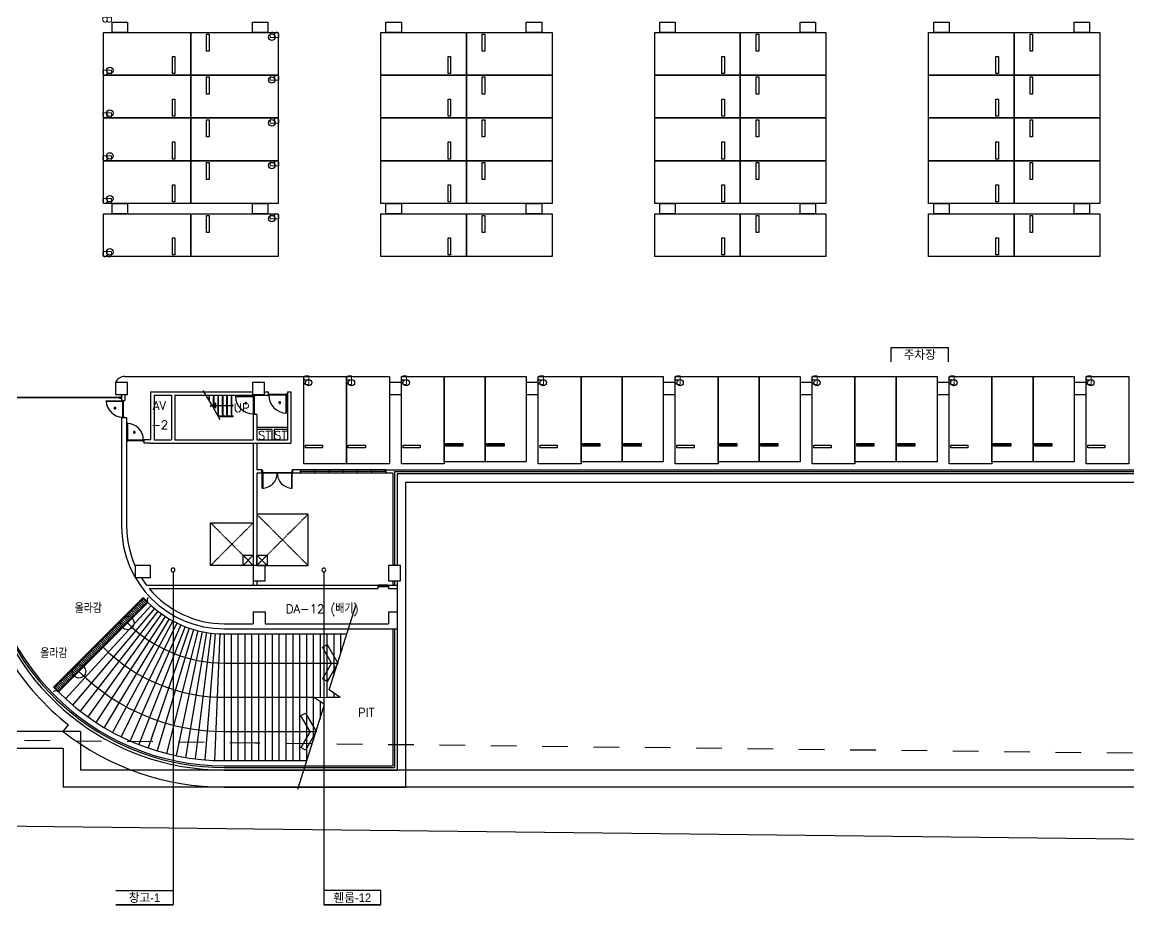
# Model space of a CAD drawing. Header units: millimetres. Extents: x -7575 to 416376, y 91125 to 341855.
# Drawn here: x 190405 to 255060, y 140748 to 192325 of the extents above; entities that cross this region are included whole.
import ezdxf
from ezdxf.enums import TextEntityAlignment as Align

# ---------------------------------------------------------------- set-up
doc = ezdxf.new("R2010")
doc.units = ezdxf.units.MM
doc.header["$LTSCALE"] = 600
doc.header["$MEASUREMENT"] = 0
doc.linetypes.add('HIDDEN', pattern=[2, 1, -1])
doc.linetypes.add('HIDDEN2', pattern=[0.188, 0.125, -0.063])
for name, color, linetype in [('e-plan', 9, 'CONTINUOUS'), ('e-room-box', 7, 'CONTINUOUS'), ('e-text', 6, 'CONTINUOUS')]:
    doc.layers.add(name, color=color, linetype=linetype)
doc.styles.add('kiahn', font='romans.shx', dxfattribs={"bigfont": 'cadhs.shx'})
doc.styles.add('돋움', font='Dotum.ttf')

msp = doc.modelspace()

# ---------------------------------------------------------------- hatches: boundary and pattern name
at = {"layer": 'e-plan'}
h = msp.add_hatch(color=256, dxfattribs=at)
h.dxf.hatch_style = 1
h.paths.add_polyline_path([(195808.2, 169727.9, 1), (195858.2, 169814.5, 1)])
h = msp.add_hatch(color=256, dxfattribs=at)
h.dxf.hatch_style = 1
h.paths.add_polyline_path([(197007, 168386.7, -1), (196920.4, 168336.7, -1)])

# ---------------------------------------------------------------- linework, layer by layer
at = {"layer": 'e-plan', "ltscale": 0.5}
for p, q in [((195660, 191724.9), (195660, 192324.9)), ((195660, 192324.9), (196560, 192324.9)), ((196560, 192324.9), (196560, 191724.9)), ((203860, 191724.9), (203860, 192324.9)), ((203860, 192324.9), (204760, 192324.9)), ((204760, 192324.9), (204760, 191724.9)), ((211660, 191724.9), (211660, 192324.9)), ((211660, 192324.9), (212560, 192324.9)), ((212560, 192324.9), (212560, 191724.9)), ((219860, 191724.9), (219860, 192324.9)), ((219860, 192324.9), (220760, 192324.9)), ((220760, 192324.9), (220760, 191724.9)), ((227660, 191724.9), (227660, 192324.9)), ((227660, 192324.9), (228560, 192324.9)), ((228560, 192324.9), (228560, 191724.9)), ((235860, 191724.9), (235860, 192324.9)), ((235860, 192324.9), (236760, 192324.9)), ((236760, 192324.9), (236760, 191724.9)), ((243660, 191724.9), (243660, 192324.9)), ((243660, 192324.9), (244560, 192324.9)), ((244560, 192324.9), (244560, 191724.9)), ((251860, 191724.9), (251860, 192324.9)), ((251860, 192324.9), (252760, 192324.9)), ((252760, 192324.9), (252760, 191724.9)), ((196560, 191724.9), (195660, 191724.9)), ((204760, 191724.9), (203860, 191724.9)), ((212560, 191724.9), (211660, 191724.9)), ((220760, 191724.9), (219860, 191724.9)), ((228560, 191724.9), (227660, 191724.9)), ((236760, 191724.9), (235860, 191724.9)), ((244560, 191724.9), (243660, 191724.9)), ((252760, 191724.9), (251860, 191724.9)), ((195660, 181124.9), (195660, 181724.9)), ((195660, 181724.9), (196560, 181724.9)), ((196560, 181724.9), (196560, 181124.9)), ((203860, 181124.9), (203860, 181724.9)), ((203860, 181724.9), (204760, 181724.9)), ((204760, 181724.9), (204760, 181124.9)), ((211660, 181124.9), (211660, 181724.9)), ((211660, 181724.9), (212560, 181724.9)), ((212560, 181724.9), (212560, 181124.9)), ((219860, 181124.9), (219860, 181724.9)), ((219860, 181724.9), (220760, 181724.9)), ((220760, 181724.9), (220760, 181124.9)), ((227660, 181124.9), (227660, 181724.9)), ((227660, 181724.9), (228560, 181724.9)), ((228560, 181724.9), (228560, 181124.9)), ((235860, 181124.9), (235860, 181724.9)), ((235860, 181724.9), (236760, 181724.9)), ((236760, 181724.9), (236760, 181124.9)), ((243660, 181124.9), (243660, 181724.9)), ((243660, 181724.9), (244560, 181724.9)), ((244560, 181724.9), (244560, 181124.9)), ((251860, 181124.9), (251860, 181724.9)), ((251860, 181724.9), (252760, 181724.9)), ((252760, 181724.9), (252760, 181124.9)), ((196560, 181124.9), (195660, 181124.9)), ((204760, 181124.9), (203860, 181124.9)), ((212560, 181124.9), (211660, 181124.9)), ((220760, 181124.9), (219860, 181124.9)), ((228560, 181124.9), (227660, 181124.9)), ((236760, 181124.9), (235860, 181124.9)), ((244560, 181124.9), (243660, 181124.9)), ((252760, 181124.9), (251860, 181124.9)), ((193810, 150874.9), (77010, 150874.9)), ((193810, 150874.9), (193810, 148624.9)), ((192810, 149874.9), (76010, 149874.9)), ((192810, 149874.9), (192810, 147624.9)), ((324010, 148624.9), (193810, 148624.9)), ((323010, 147624.9), (192810, 147624.9))]:
    msp.add_line(p, q, dxfattribs=at)
at = {"layer": 'e-plan'}
for p, q in [((195160.1, 189224.9), (195160.1, 191724.9)), ((195160.1, 191724.9), (200260.1, 191724.9)), ((200260.1, 189224.9), (200260.1, 191724.9)), ((200260.1, 191724.9), (205360.1, 191724.9)), ((200260.1, 191724.9), (200260.1, 189224.9)), ((201185.1, 191624.9), (201335.1, 191624.9)), ((201185.1, 190624.9), (201185.1, 191624.9)), ((201335.1, 191624.9), (201335.1, 190624.9)), ((205360.1, 191724.9), (205360.1, 189224.9)), ((211360.1, 189224.9), (211360.1, 191724.9)), ((211360.1, 191724.9), (216360.1, 191724.9)), ((216360.1, 191724.9), (216360.1, 189224.9)), ((216360.1, 189224.9), (216360.1, 191724.9)), ((216360.1, 191724.9), (221360.1, 191724.9)), ((217285.1, 191624.9), (217435.1, 191624.9)), ((217285.1, 190624.9), (217285.1, 191624.9)), ((217435.1, 191624.9), (217435.1, 190624.9)), ((221360.1, 191724.9), (221360.1, 189224.9)), ((227360.1, 189224.9), (227360.1, 191724.9)), ((227360.1, 191724.9), (232360.1, 191724.9)), ((232360.1, 191724.9), (232360.1, 189224.9)), ((232360.1, 189224.9), (232360.1, 191724.9)), ((232360.1, 191724.9), (237360.1, 191724.9)), ((233285.1, 191624.9), (233435.1, 191624.9)), ((233285.1, 190624.9), (233285.1, 191624.9)), ((233435.1, 191624.9), (233435.1, 190624.9)), ((237360.1, 191724.9), (237360.1, 189224.9)), ((243360.1, 189224.9), (243360.1, 191724.9)), ((243360.1, 191724.9), (248360.1, 191724.9)), ((248360.1, 191724.9), (248360.1, 189224.9)), ((248360.1, 189224.9), (248360.1, 191724.9)), ((248360.1, 191724.9), (253360.1, 191724.9)), ((249285.1, 191624.9), (249435.1, 191624.9)), ((249285.1, 190624.9), (249285.1, 191624.9)), ((249435.1, 191624.9), (249435.1, 190624.9)), ((253360.1, 191724.9), (253360.1, 189224.9)), ((199185.1, 189324.9), (199185.1, 190324.9)), ((199185.1, 190324.9), (199335.1, 190324.9)), ((199335.1, 190324.9), (199335.1, 189324.9)), ((201335.1, 190624.9), (201185.1, 190624.9)), ((215285.1, 189324.9), (215285.1, 190324.9)), ((215285.1, 190324.9), (215435.1, 190324.9)), ((215435.1, 190324.9), (215435.1, 189324.9)), ((217435.1, 190624.9), (217285.1, 190624.9)), ((231285.1, 189324.9), (231285.1, 190324.9)), ((231285.1, 190324.9), (231435.1, 190324.9)), ((231435.1, 190324.9), (231435.1, 189324.9)), ((233435.1, 190624.9), (233285.1, 190624.9)), ((247285.1, 189324.9), (247285.1, 190324.9)), ((247285.1, 190324.9), (247435.1, 190324.9)), ((247435.1, 190324.9), (247435.1, 189324.9)), ((249435.1, 190624.9), (249285.1, 190624.9)), ((200260.1, 189224.9), (195160.1, 189224.9)), ((195160.1, 186724.9), (195160.1, 189224.9)), ((195160.1, 189224.9), (200260.1, 189224.9)), ((199335.1, 189324.9), (199185.1, 189324.9)), ((205360.1, 189224.9), (200260.1, 189224.9)), ((200260.1, 186724.9), (200260.1, 189224.9)), ((200260.1, 189224.9), (205360.1, 189224.9)), ((200260.1, 189224.9), (200260.1, 186724.9)), ((201185.1, 189124.9), (201335.1, 189124.9)), ((201185.1, 188124.9), (201185.1, 189124.9)), ((201335.1, 189124.9), (201335.1, 188124.9)), ((205360.1, 189224.9), (205360.1, 186724.9)), ((211360.1, 186724.9), (211360.1, 189224.9)), ((211360.1, 189224.9), (216360.1, 189224.9)), ((216360.1, 189224.9), (211360.1, 189224.9)), ((215435.1, 189324.9), (215285.1, 189324.9)), ((216360.1, 189224.9), (216360.1, 186724.9)), ((221360.1, 189224.9), (216360.1, 189224.9)), ((216360.1, 186724.9), (216360.1, 189224.9)), ((216360.1, 189224.9), (221360.1, 189224.9)), ((217285.1, 189124.9), (217435.1, 189124.9)), ((217285.1, 188124.9), (217285.1, 189124.9)), ((217435.1, 189124.9), (217435.1, 188124.9)), ((221360.1, 189224.9), (221360.1, 186724.9)), ((227360.1, 186724.9), (227360.1, 189224.9)), ((227360.1, 189224.9), (232360.1, 189224.9)), ((232360.1, 189224.9), (227360.1, 189224.9)), ((231435.1, 189324.9), (231285.1, 189324.9)), ((232360.1, 189224.9), (232360.1, 186724.9)), ((237360.1, 189224.9), (232360.1, 189224.9)), ((232360.1, 186724.9), (232360.1, 189224.9)), ((232360.1, 189224.9), (237360.1, 189224.9)), ((233285.1, 189124.9), (233435.1, 189124.9)), ((233285.1, 188124.9), (233285.1, 189124.9)), ((233435.1, 189124.9), (233435.1, 188124.9)), ((237360.1, 189224.9), (237360.1, 186724.9)), ((243360.1, 186724.9), (243360.1, 189224.9)), ((243360.1, 189224.9), (248360.1, 189224.9)), ((248360.1, 189224.9), (243360.1, 189224.9)), ((247435.1, 189324.9), (247285.1, 189324.9)), ((248360.1, 189224.9), (248360.1, 186724.9)), ((253360.1, 189224.9), (248360.1, 189224.9)), ((248360.1, 186724.9), (248360.1, 189224.9)), ((248360.1, 189224.9), (253360.1, 189224.9)), ((249285.1, 189124.9), (249435.1, 189124.9)), ((249285.1, 188124.9), (249285.1, 189124.9)), ((249435.1, 189124.9), (249435.1, 188124.9)), ((253360.1, 189224.9), (253360.1, 186724.9)), ((199185.1, 186824.9), (199185.1, 187824.9)), ((199185.1, 187824.9), (199335.1, 187824.9)), ((199335.1, 187824.9), (199335.1, 186824.9)), ((201335.1, 188124.9), (201185.1, 188124.9)), ((215285.1, 186824.9), (215285.1, 187824.9)), ((215285.1, 187824.9), (215435.1, 187824.9)), ((215435.1, 187824.9), (215435.1, 186824.9)), ((217435.1, 188124.9), (217285.1, 188124.9)), ((231285.1, 186824.9), (231285.1, 187824.9)), ((231285.1, 187824.9), (231435.1, 187824.9)), ((231435.1, 187824.9), (231435.1, 186824.9)), ((233435.1, 188124.9), (233285.1, 188124.9)), ((247285.1, 186824.9), (247285.1, 187824.9)), ((247285.1, 187824.9), (247435.1, 187824.9)), ((247435.1, 187824.9), (247435.1, 186824.9)), ((249435.1, 188124.9), (249285.1, 188124.9)), ((200260.1, 186724.9), (195160.1, 186724.9)), ((195160.1, 184224.9), (195160.1, 186724.9)), ((195160.1, 186724.9), (200260.1, 186724.9)), ((199335.1, 186824.9), (199185.1, 186824.9)), ((200260.1, 184224.9), (200260.1, 186724.9)), ((200260.1, 186724.9), (205360.1, 186724.9)), ((205360.1, 186724.9), (200260.1, 186724.9)), ((200260.1, 186724.9), (200260.1, 184224.9)), ((201185.1, 186624.9), (201335.1, 186624.9)), ((201185.1, 185624.9), (201185.1, 186624.9)), ((201335.1, 186624.9), (201335.1, 185624.9)), ((205360.1, 186724.9), (205360.1, 184224.9)), ((211360.1, 184224.9), (211360.1, 186724.9)), ((211360.1, 186724.9), (216360.1, 186724.9)), ((216360.1, 186724.9), (211360.1, 186724.9)), ((215435.1, 186824.9), (215285.1, 186824.9)), ((216360.1, 186724.9), (216360.1, 184224.9)), ((221360.1, 186724.9), (216360.1, 186724.9)), ((216360.1, 184224.9), (216360.1, 186724.9)), ((216360.1, 186724.9), (221360.1, 186724.9)), ((217285.1, 186624.9), (217435.1, 186624.9)), ((217285.1, 185624.9), (217285.1, 186624.9)), ((217435.1, 186624.9), (217435.1, 185624.9)), ((221360.1, 186724.9), (221360.1, 184224.9)), ((227360.1, 184224.9), (227360.1, 186724.9)), ((227360.1, 186724.9), (232360.1, 186724.9)), ((232360.1, 186724.9), (227360.1, 186724.9)), ((231435.1, 186824.9), (231285.1, 186824.9)), ((232360.1, 186724.9), (232360.1, 184224.9)), ((237360.1, 186724.9), (232360.1, 186724.9)), ((232360.1, 184224.9), (232360.1, 186724.9)), ((232360.1, 186724.9), (237360.1, 186724.9)), ((233285.1, 186624.9), (233435.1, 186624.9)), ((233285.1, 185624.9), (233285.1, 186624.9)), ((233435.1, 186624.9), (233435.1, 185624.9)), ((237360.1, 186724.9), (237360.1, 184224.9)), ((243360.1, 184224.9), (243360.1, 186724.9)), ((243360.1, 186724.9), (248360.1, 186724.9)), ((248360.1, 186724.9), (243360.1, 186724.9)), ((247435.1, 186824.9), (247285.1, 186824.9)), ((248360.1, 186724.9), (248360.1, 184224.9)), ((253360.1, 186724.9), (248360.1, 186724.9)), ((248360.1, 184224.9), (248360.1, 186724.9)), ((248360.1, 186724.9), (253360.1, 186724.9)), ((249285.1, 186624.9), (249435.1, 186624.9)), ((249285.1, 185624.9), (249285.1, 186624.9)), ((249435.1, 186624.9), (249435.1, 185624.9)), ((253360.1, 186724.9), (253360.1, 184224.9)), ((201335.1, 185624.9), (201185.1, 185624.9)), ((217435.1, 185624.9), (217285.1, 185624.9)), ((233435.1, 185624.9), (233285.1, 185624.9)), ((249435.1, 185624.9), (249285.1, 185624.9)), ((199185.1, 184324.9), (199185.1, 185324.9)), ((199185.1, 185324.9), (199335.1, 185324.9)), ((199335.1, 185324.9), (199335.1, 184324.9)), ((215285.1, 184324.9), (215285.1, 185324.9)), ((215285.1, 185324.9), (215435.1, 185324.9)), ((215435.1, 185324.9), (215435.1, 184324.9)), ((231285.1, 184324.9), (231285.1, 185324.9)), ((231285.1, 185324.9), (231435.1, 185324.9)), ((231435.1, 185324.9), (231435.1, 184324.9)), ((247285.1, 184324.9), (247285.1, 185324.9)), ((247285.1, 185324.9), (247435.1, 185324.9)), ((247435.1, 185324.9), (247435.1, 184324.9)), ((199335.1, 184324.9), (199185.1, 184324.9)), ((215435.1, 184324.9), (215285.1, 184324.9)), ((231435.1, 184324.9), (231285.1, 184324.9)), ((247435.1, 184324.9), (247285.1, 184324.9)), ((200260.1, 184224.9), (195160.1, 184224.9)), ((195160.1, 181724.9), (195160.1, 184224.9)), ((195160.1, 184224.9), (200260.1, 184224.9)), ((205360.1, 184224.9), (200260.1, 184224.9)), ((200260.1, 181724.9), (200260.1, 184224.9)), ((200260.1, 184224.9), (205360.1, 184224.9)), ((200260.1, 184224.9), (200260.1, 181724.9)), ((201185.1, 184124.9), (201335.1, 184124.9)), ((201185.1, 183124.9), (201185.1, 184124.9)), ((201335.1, 184124.9), (201335.1, 183124.9)), ((205360.1, 184224.9), (205360.1, 181724.9)), ((211360.1, 181724.9), (211360.1, 184224.9)), ((211360.1, 184224.9), (216360.1, 184224.9)), ((216360.1, 184224.9), (211360.1, 184224.9)), ((216360.1, 184224.9), (216360.1, 181724.9)), ((221360.1, 184224.9), (216360.1, 184224.9)), ((216360.1, 181724.9), (216360.1, 184224.9)), ((216360.1, 184224.9), (221360.1, 184224.9)), ((217285.1, 184124.9), (217435.1, 184124.9)), ((217285.1, 183124.9), (217285.1, 184124.9)), ((217435.1, 184124.9), (217435.1, 183124.9)), ((221360.1, 184224.9), (221360.1, 181724.9)), ((227360.1, 181724.9), (227360.1, 184224.9)), ((227360.1, 184224.9), (232360.1, 184224.9)), ((232360.1, 184224.9), (227360.1, 184224.9)), ((232360.1, 184224.9), (232360.1, 181724.9)), ((237360.1, 184224.9), (232360.1, 184224.9)), ((232360.1, 181724.9), (232360.1, 184224.9)), ((232360.1, 184224.9), (237360.1, 184224.9)), ((233285.1, 184124.9), (233435.1, 184124.9)), ((233285.1, 183124.9), (233285.1, 184124.9)), ((233435.1, 184124.9), (233435.1, 183124.9)), ((237360.1, 184224.9), (237360.1, 181724.9)), ((243360.1, 181724.9), (243360.1, 184224.9)), ((243360.1, 184224.9), (248360.1, 184224.9)), ((248360.1, 184224.9), (243360.1, 184224.9)), ((248360.1, 184224.9), (248360.1, 181724.9)), ((253360.1, 184224.9), (248360.1, 184224.9)), ((248360.1, 181724.9), (248360.1, 184224.9)), ((248360.1, 184224.9), (253360.1, 184224.9)), ((249285.1, 184124.9), (249435.1, 184124.9)), ((249285.1, 183124.9), (249285.1, 184124.9)), ((249435.1, 184124.9), (249435.1, 183124.9)), ((253360.1, 184224.9), (253360.1, 181724.9)), ((201335.1, 183124.9), (201185.1, 183124.9)), ((217435.1, 183124.9), (217285.1, 183124.9)), ((233435.1, 183124.9), (233285.1, 183124.9)), ((249435.1, 183124.9), (249285.1, 183124.9)), ((199185.1, 181824.9), (199185.1, 182824.9)), ((199185.1, 182824.9), (199335.1, 182824.9)), ((199335.1, 182824.9), (199335.1, 181824.9)), ((215285.1, 181824.9), (215285.1, 182824.9)), ((215285.1, 182824.9), (215435.1, 182824.9)), ((215435.1, 182824.9), (215435.1, 181824.9)), ((231285.1, 181824.9), (231285.1, 182824.9)), ((231285.1, 182824.9), (231435.1, 182824.9)), ((231435.1, 182824.9), (231435.1, 181824.9)), ((247285.1, 181824.9), (247285.1, 182824.9)), ((247285.1, 182824.9), (247435.1, 182824.9)), ((247435.1, 182824.9), (247435.1, 181824.9)), ((200260.1, 181724.9), (195160.1, 181724.9)), ((199335.1, 181824.9), (199185.1, 181824.9)), ((205360.1, 181724.9), (200260.1, 181724.9)), ((216360.1, 181724.9), (211360.1, 181724.9)), ((215435.1, 181824.9), (215285.1, 181824.9)), ((221360.1, 181724.9), (216360.1, 181724.9)), ((232360.1, 181724.9), (227360.1, 181724.9)), ((231435.1, 181824.9), (231285.1, 181824.9)), ((237360.1, 181724.9), (232360.1, 181724.9)), ((248360.1, 181724.9), (243360.1, 181724.9)), ((247435.1, 181824.9), (247285.1, 181824.9)), ((253360.1, 181724.9), (248360.1, 181724.9)), ((195160.1, 178624.9), (195160.1, 181124.9)), ((195160.1, 181124.9), (200260.1, 181124.9)), ((200260.1, 178624.9), (200260.1, 181124.9)), ((200260.1, 181124.9), (205360.1, 181124.9)), ((200260.1, 181124.9), (200260.1, 178624.9)), ((205360.1, 181124.9), (205360.1, 178624.9)), ((211360.1, 178624.9), (211360.1, 181124.9)), ((211360.1, 181124.9), (216360.1, 181124.9)), ((216360.1, 181124.9), (216360.1, 178624.9)), ((216360.1, 178624.9), (216360.1, 181124.9)), ((216360.1, 181124.9), (221360.1, 181124.9)), ((221360.1, 181124.9), (221360.1, 178624.9)), ((227360.1, 178624.9), (227360.1, 181124.9)), ((227360.1, 181124.9), (232360.1, 181124.9)), ((232360.1, 181124.9), (232360.1, 178624.9)), ((232360.1, 178624.9), (232360.1, 181124.9)), ((232360.1, 181124.9), (237360.1, 181124.9)), ((237360.1, 181124.9), (237360.1, 178624.9)), ((243360.1, 178624.9), (243360.1, 181124.9)), ((243360.1, 181124.9), (248360.1, 181124.9)), ((248360.1, 181124.9), (248360.1, 178624.9)), ((248360.1, 178624.9), (248360.1, 181124.9)), ((248360.1, 181124.9), (253360.1, 181124.9)), ((253360.1, 181124.9), (253360.1, 178624.9)), ((201185.1, 181024.9), (201335.1, 181024.9)), ((201185.1, 180024.9), (201185.1, 181024.9)), ((201335.1, 181024.9), (201335.1, 180024.9)), ((217285.1, 181024.9), (217435.1, 181024.9)), ((217285.1, 180024.9), (217285.1, 181024.9)), ((217435.1, 181024.9), (217435.1, 180024.9)), ((233285.1, 181024.9), (233435.1, 181024.9)), ((233285.1, 180024.9), (233285.1, 181024.9)), ((233435.1, 181024.9), (233435.1, 180024.9)), ((249285.1, 181024.9), (249435.1, 181024.9)), ((249285.1, 180024.9), (249285.1, 181024.9)), ((249435.1, 181024.9), (249435.1, 180024.9)), ((201335.1, 180024.9), (201185.1, 180024.9)), ((217435.1, 180024.9), (217285.1, 180024.9)), ((233435.1, 180024.9), (233285.1, 180024.9)), ((249435.1, 180024.9), (249285.1, 180024.9)), ((199185.1, 178724.9), (199185.1, 179724.9)), ((199185.1, 179724.9), (199335.1, 179724.9)), ((199335.1, 179724.9), (199335.1, 178724.9)), ((215285.1, 178724.9), (215285.1, 179724.9)), ((215285.1, 179724.9), (215435.1, 179724.9)), ((215435.1, 179724.9), (215435.1, 178724.9)), ((231285.1, 178724.9), (231285.1, 179724.9)), ((231285.1, 179724.9), (231435.1, 179724.9)), ((231435.1, 179724.9), (231435.1, 178724.9)), ((247285.1, 178724.9), (247285.1, 179724.9)), ((247285.1, 179724.9), (247435.1, 179724.9)), ((247435.1, 179724.9), (247435.1, 178724.9)), ((200260.1, 178624.9), (195160.1, 178624.9)), ((199335.1, 178724.9), (199185.1, 178724.9)), ((205360.1, 178624.9), (200260.1, 178624.9)), ((216360.1, 178624.9), (211360.1, 178624.9)), ((215435.1, 178724.9), (215285.1, 178724.9)), ((221360.1, 178624.9), (216360.1, 178624.9)), ((232360.1, 178624.9), (227360.1, 178624.9)), ((231435.1, 178724.9), (231285.1, 178724.9)), ((237360.1, 178624.9), (232360.1, 178624.9)), ((248360.1, 178624.9), (243360.1, 178624.9)), ((247435.1, 178724.9), (247285.1, 178724.9)), ((253360.1, 178624.9), (248360.1, 178624.9)), ((196405.5, 171624.9), (206860, 171624.9)), ((206860, 166524.9), (206860, 171624.9)), ((206860, 171624.9), (209360, 171624.9)), ((209360, 166524.9), (209360, 171624.9)), ((209360, 171624.9), (211860, 171624.9)), ((209360, 171624.9), (209360, 166524.9)), ((211860, 171624.9), (211860, 166524.9)), ((212560, 166524.9), (212560, 171624.9)), ((212560, 171624.9), (215060, 171624.9)), ((215060, 171624.9), (215060, 166524.9)), ((215060, 166624.9), (215060, 171624.9)), ((215060, 171624.9), (217460, 171624.9)), ((217460, 166624.9), (217460, 171624.9)), ((217460, 171624.9), (219860, 171624.9)), ((217460, 171624.9), (217460, 166624.9)), ((219860, 171624.9), (219860, 166624.9)), ((220560, 166524.9), (220560, 171624.9)), ((220560, 171624.9), (223060, 171624.9)), ((223060, 171624.9), (223060, 166524.9)), ((223060, 166624.9), (223060, 171624.9)), ((223060, 171624.9), (225460, 171624.9)), ((225460, 166624.9), (225460, 171624.9)), ((225460, 171624.9), (227860, 171624.9)), ((225460, 171624.9), (225460, 166624.9)), ((227860, 171624.9), (227860, 166624.9)), ((228560, 166524.9), (228560, 171624.9)), ((228560, 171624.9), (231060, 171624.9)), ((231060, 171624.9), (231060, 166524.9)), ((231060, 166624.9), (231060, 171624.9)), ((231060, 171624.9), (233460, 171624.9)), ((233460, 166624.9), (233460, 171624.9)), ((233460, 171624.9), (235860, 171624.9)), ((233460, 171624.9), (233460, 166624.9)), ((235860, 171624.9), (235860, 166624.9)), ((236560, 166524.9), (236560, 171624.9)), ((236560, 171624.9), (239060, 171624.9)), ((239060, 171624.9), (239060, 166524.9)), ((239060, 166624.9), (239060, 171624.9)), ((239060, 171624.9), (241460, 171624.9)), ((241460, 166624.9), (241460, 171624.9)), ((241460, 171624.9), (243860, 171624.9)), ((241460, 171624.9), (241460, 166624.9)), ((243860, 171624.9), (243860, 166624.9)), ((244560, 166524.9), (244560, 171624.9)), ((244560, 171624.9), (247060, 171624.9)), ((247060, 171624.9), (247060, 166524.9)), ((247060, 166624.9), (247060, 171624.9)), ((247060, 171624.9), (249460, 171624.9)), ((249460, 166624.9), (249460, 171624.9)), ((249460, 171624.9), (251860, 171624.9)), ((249460, 171624.9), (249460, 166624.9)), ((251860, 171624.9), (251860, 166624.9)), ((252560, 166524.9), (252560, 171624.9)), ((252560, 171624.9), (255060, 171624.9)), ((255060, 171624.9), (255060, 166524.9)), ((197910.1, 170724.9), (203860, 170724.9)), ((197910.1, 170724.9), (197910.1, 167924.9)), ((200963, 170809.9), (201470.1, 169968.2)), ((204560, 170724.9), (204790.1, 170724.9)), ((204790.1, 170524.9), (204790.1, 170724.9)), ((205910.1, 170724.9), (206110.1, 170724.9)), ((205910.1, 170724.9), (205910.1, 167924.9)), ((205910.1, 170724.9), (205910.1, 167924.9)), ((206110.1, 170724.9), (206110.1, 167724.9)), ((196160, 170394.9), (188260.1, 170394.9)), ((196160, 170374.9), (188260.1, 170374.9)), ((195320.1, 170159.9), (195320.1, 170199.9)), ((195320.1, 170199.9), (196270.1, 170199.9)), ((195340.1, 170159.9), (195320.1, 170159.9)), ((196250.1, 170159.9), (195340.1, 170159.9)), ((196110.1, 170399.9), (196110.1, 170434.9)), ((196110.1, 170434.9), (196210.1, 170434.9)), ((196160.1, 170399.9), (196110.1, 170399.9)), ((196110.1, 170369.9), (196160.1, 170369.9)), ((196110.1, 170334.9), (196110.1, 170369.9)), ((196210.1, 170334.9), (196110.1, 170334.9)), ((196160.1, 170369.9), (196160.1, 170399.9)), ((196210.1, 170574.9), (196210.1, 170224.9)), ((196210.1, 170434.9), (196210.1, 170334.9)), ((196210.1, 170224.9), (196410.1, 170224.9)), ((196270.1, 170159.9), (196250.1, 170159.9)), ((196270.1, 170199.9), (196270.1, 170224.9)), ((196270.1, 170224.9), (196350.1, 170224.9)), ((196270.1, 170199.9, 0), (196270.1, 169249.9, 0)), ((196270.1, 170199.9), (196270.1, 170159.9)), ((196310.1, 170199.9), (196270.1, 170199.9)), ((196310.1, 170179.9), (196310.1, 170199.9)), ((196310.1, 170179.9), (196310.1, 169269.9)), ((196350.1, 170179.9), (196310.1, 170179.9)), ((196350.1, 170224.9), (196350.1, 170179.9)), ((196410.1, 170574.9), (196410.1, 170224.9)), ((198110.1, 170524.9), (199130.1, 170524.9)), ((198110.1, 170524.9), (198110.1, 167924.9)), ((199130.1, 170524.9), (199130.1, 167924.9)), ((199330.1, 170524.9), (199330.1, 167924.9)), ((199330.1, 170524.9), (204790.1, 170524.9)), ((201360.1, 170424.9), (201310.1, 170424.9)), ((201310.1, 170424.9), (201310.1, 170233.8)), ((201360.1, 170150.8), (201360.1, 170524.9)), ((201620.1, 170424.9), (201570.1, 170424.9)), ((201570.1, 170424.9), (201570.1, 169791)), ((201620.1, 169700.4), (201620.1, 170524.9)), ((201697.4, 170060.2), (201620.1, 169924.9)), ((201730.9, 170041), (201697.4, 170060.2)), ((201880.1, 170424.9), (201830.1, 170424.9)), ((201830.1, 170424.9), (201830.1, 169424.9)), ((201880.1, 169324.9), (201880.1, 170524.9)), ((202140.1, 170424.9), (202090.1, 170424.9)), ((202090.1, 170424.9), (202090.1, 169424.9)), ((202140.1, 169324.9), (202140.1, 170524.9)), ((202400.1, 170424.9), (202350.1, 170424.9)), ((202350.1, 170424.9), (202350.1, 169424.9)), ((202400.1, 169324.9), (202400.1, 170524.9)), ((202660.1, 170424.9), (202610.1, 170424.9)), ((202610.1, 170424.9), (202610.1, 169424.9)), ((202660.1, 169324.9), (202660.1, 170524.9)), ((203910.6, 170489.9), (202861.4, 170489.7)), ((202861.4, 170489.7), (202861.4, 170449.7)), ((202861.4, 170449.7), (203910.6, 170449.9)), ((203910.6, 170514.9), (203990.6, 170514.9)), ((203910.6, 170489.9), (203910.6, 170514.9)), ((203910.6, 170489.9), (203910.6, 169439.9)), ((203910.6, 170449.9), (203910.6, 170489.9)), ((203950.6, 170489.9), (203910.6, 170489.9)), ((203950.6, 170469.9), (203950.6, 170489.9)), ((203950.6, 170469.9), (203950.6, 169459.9)), ((203990.6, 170469.9), (203950.6, 170469.9)), ((203990.6, 170514.9), (203990.6, 170469.9)), ((204800.1, 170605.4), (204845.1, 170605.4)), ((204800.1, 170525.4), (204800.1, 170605.4)), ((204825.1, 170525.4), (204800.1, 170525.4)), ((204845.1, 170565.4), (204825.1, 170565.4)), ((204825.1, 170565.4), (204825.1, 170525.4)), ((205875.1, 170525.4), (204825.1, 170525.4)), ((204845.1, 170605.4), (204845.1, 170565.4)), ((205855.1, 170565.4), (204845.1, 170565.4)), ((205834.9, 169476.3), (205835.1, 170525.4)), ((205835.1, 170525.4), (205875.1, 170525.4)), ((205900.1, 170605.4), (205855.1, 170605.4)), ((205855.1, 170605.4), (205855.1, 170565.4)), ((205855.1, 170565.4), (205875.1, 170565.4)), ((205875.1, 170525.4), (205874.9, 169476.3)), ((205875.1, 170565.4), (205875.1, 170525.4)), ((205875.1, 170525.4), (205900.1, 170525.4)), ((205900.1, 170525.4), (205900.1, 170605.4)), ((201386.8, 169862.4), (201593.3, 169987.4)), ((201470.1, 169968.2), (201386.8, 169862.4)), ((201593.3, 169987.4), (201520.1, 169881.6)), ((201520.1, 169881.6), (201952.4, 169098.2)), ((201620.1, 169924.9), (201697.4, 169785.6)), ((201620.1, 169924.9), (202660.1, 169924.9)), ((201664.5, 169924.9), (201730.9, 170041)), ((201730.9, 169808.7), (201664.5, 169924.9)), ((201697.4, 169785.6), (201730.9, 169808.7)), ((201830.1, 169424.9), (201880.1, 169424.9)), ((202090.1, 169424.9), (202140.1, 169424.9)), ((202350.1, 169424.9), (202400.1, 169424.9)), ((202610.1, 169424.9), (202660.1, 169424.9)), ((203910.1, 169404.9), (203910.1, 167924.9)), ((204110.1, 169404.9), (203910.1, 169404.9)), ((203950.6, 169439.9), (203910.6, 169439.9)), ((203910.6, 169439.9), (203910.6, 169414.9)), ((203910.6, 169414.9), (203990.6, 169414.9)), ((203990.6, 169459.9), (203950.6, 169459.9)), ((203950.6, 169459.9), (203950.6, 169439.9)), ((203990.6, 169414.9), (203990.6, 169459.9)), ((204110.1, 169404.9), (204110.1, 167924.9)), ((205874.9, 169476.3), (205834.9, 169476.3)), ((196210.1, 169224.9), (196210.1, 162872.7)), ((196210.1, 169224.9), (196510.1, 169224.9)), ((196270.1, 169224.9), (196270.1, 169249.9)), ((196270.1, 169249.9), (196310.1, 169249.9)), ((196350.1, 169224.9), (196270.1, 169224.9)), ((196310.1, 169249.9), (196310.1, 169269.9)), ((196310.1, 169269.9), (196350.1, 169269.9)), ((196350.1, 169269.9), (196350.1, 169224.9)), ((196510.1, 169224.9), (196510.1, 162872.7)), ((196575.1, 168874.9), (196535.1, 168874.9)), ((196535.1, 168874.9), (196535.1, 167924.9)), ((196575.1, 168854.9), (196575.1, 168874.9)), ((196575.1, 167944.9), (196575.1, 168854.9)), ((201827.3, 169324.9), (202725.1, 169324.9)), ((201849.3, 169284.9), (202725.1, 169284.9)), ((202725.1, 169284.9), (202725.1, 169324.9)), ((205910.1, 168634.9), (204110.1, 168634.9)), ((205000.1, 168514.9), (204110.1, 168514.9)), ((205000.1, 168514.9), (205000.1, 167924.9)), ((205120.1, 168514.9), (205120.1, 167924.9)), ((205910.1, 168514.9), (205120.1, 168514.9)), ((196535.1, 167924.9), (196510.1, 167924.9)), ((196510.1, 167924.9), (196510.1, 167844.9)), ((196510.1, 167844.9), (196555.1, 167844.9)), ((196535.1, 167924.9, 0), (197485.1, 167924.9, 0)), ((196535.1, 167924.9), (196575.1, 167924.9)), ((196535.1, 167884.9), (196535.1, 167924.9)), ((196555.1, 167884.9), (196535.1, 167884.9)), ((196555.1, 167884.9), (197465.1, 167884.9)), ((196555.1, 167844.9), (196555.1, 167884.9)), ((196575.1, 167924.9), (196575.1, 167944.9)), ((197485.1, 167884.9), (197465.1, 167884.9)), ((197465.1, 167884.9), (197465.1, 167844.9)), ((197465.1, 167844.9), (197510.1, 167844.9)), ((197510.1, 167924.9), (197485.1, 167924.9)), ((197485.1, 167924.9), (197485.1, 167884.9)), ((197910.1, 167924.9), (197510.1, 167924.9)), ((197510.1, 167924.9), (197510.1, 167724.9)), ((197510.1, 167844.9), (197510.1, 167924.9)), ((197910.1, 167724.9), (197510.1, 167724.9)), ((197910.1, 167724.9), (206110.1, 167724.9)), ((198110.1, 167924.9), (199130.1, 167924.9)), ((199330.1, 167924.9), (203910.1, 167924.9)), ((203910, 167724.9), (203910, 159424.9)), ((204110, 167724.9), (204110, 166174.9)), ((204110.1, 167924.9), (205910.1, 167924.9)), ((206960, 167449.9), (206960, 167599.9)), ((206960, 167599.9), (207960, 167599.9)), ((207960, 167599.9), (207960, 167449.9)), ((209460, 167449.9), (209460, 167599.9)), ((209460, 167599.9), (210460, 167599.9)), ((210460, 167599.9), (210460, 167449.9)), ((212660, 167449.9), (212660, 167599.9)), ((212660, 167599.9), (213660, 167599.9)), ((213660, 167599.9), (213660, 167449.9)), ((215160, 167549.9), (215160, 167699.9)), ((215160, 167699.9), (216160, 167699.9)), ((216160, 167624.9), (215160, 167624.9)), ((216160, 167549.9), (215160, 167549.9)), ((216160, 167699.9), (216160, 167549.9)), ((217560, 167549.9), (217560, 167699.9)), ((217560, 167699.9), (218560, 167699.9)), ((218560, 167624.9), (217560, 167624.9)), ((218560, 167549.9), (217560, 167549.9)), ((218560, 167699.9), (218560, 167549.9)), ((220660, 167449.9), (220660, 167599.9)), ((220660, 167599.9), (221660, 167599.9)), ((221660, 167599.9), (221660, 167449.9)), ((223160, 167549.9), (223160, 167699.9)), ((223160, 167699.9), (224160, 167699.9)), ((224160, 167624.9), (223160, 167624.9)), ((224160, 167549.9), (223160, 167549.9)), ((224160, 167699.9), (224160, 167549.9)), ((225560, 167549.9), (225560, 167699.9)), ((225560, 167699.9), (226560, 167699.9)), ((226560, 167624.9), (225560, 167624.9)), ((226560, 167549.9), (225560, 167549.9)), ((226560, 167699.9), (226560, 167549.9)), ((228660, 167449.9), (228660, 167599.9)), ((228660, 167599.9), (229660, 167599.9)), ((229660, 167599.9), (229660, 167449.9)), ((231160, 167549.9), (231160, 167699.9)), ((231160, 167699.9), (232160, 167699.9)), ((232160, 167624.9), (231160, 167624.9)), ((232160, 167549.9), (231160, 167549.9)), ((232160, 167699.9), (232160, 167549.9)), ((233560, 167549.9), (233560, 167699.9)), ((233560, 167699.9), (234560, 167699.9)), ((234560, 167624.9), (233560, 167624.9)), ((234560, 167549.9), (233560, 167549.9)), ((234560, 167699.9), (234560, 167549.9)), ((236660, 167449.9), (236660, 167599.9)), ((236660, 167599.9), (237660, 167599.9)), ((237660, 167599.9), (237660, 167449.9)), ((239160, 167549.9), (239160, 167699.9)), ((239160, 167699.9), (240160, 167699.9)), ((240160, 167624.9), (239160, 167624.9)), ((240160, 167549.9), (239160, 167549.9)), ((240160, 167699.9), (240160, 167549.9)), ((241560, 167549.9), (241560, 167699.9)), ((241560, 167699.9), (242560, 167699.9)), ((242560, 167624.9), (241560, 167624.9)), ((242560, 167549.9), (241560, 167549.9)), ((242560, 167699.9), (242560, 167549.9)), ((244660, 167449.9), (244660, 167599.9)), ((244660, 167599.9), (245660, 167599.9)), ((245660, 167599.9), (245660, 167449.9)), ((247160, 167549.9), (247160, 167699.9)), ((247160, 167699.9), (248160, 167699.9)), ((248160, 167624.9), (247160, 167624.9)), ((248160, 167549.9), (247160, 167549.9)), ((248160, 167699.9), (248160, 167549.9)), ((249560, 167549.9), (249560, 167699.9)), ((249560, 167699.9), (250560, 167699.9)), ((250560, 167624.9), (249560, 167624.9)), ((250560, 167549.9), (249560, 167549.9)), ((250560, 167699.9), (250560, 167549.9)), ((252660, 167449.9), (252660, 167599.9)), ((252660, 167599.9), (253660, 167599.9)), ((253660, 167599.9), (253660, 167449.9)), ((207960, 167449.9), (206960, 167449.9)), ((210460, 167449.9), (209460, 167449.9)), ((213660, 167449.9), (212660, 167449.9)), ((221660, 167449.9), (220660, 167449.9)), ((229660, 167449.9), (228660, 167449.9)), ((237660, 167449.9), (236660, 167449.9)), ((245660, 167449.9), (244660, 167449.9)), ((253660, 167449.9), (252660, 167449.9)), ((204410, 166174.9), (204110, 166174.9)), ((204410, 165974.9), (204410, 166174.9)), ((204410, 166174.9), (204435, 166174.9)), ((204410, 165974.9), (204410, 166174.9)), ((204435, 166174.9), (204435, 166134.9)), ((206210, 166174.9), (206185, 166174.9)), ((206185, 166174.9), (206185, 166134.9)), ((206660.1, 166174.9), (206210, 166174.9)), ((206210, 165974.9), (206210, 166174.9)), ((206210, 165974.9), (206210, 166174.9)), ((206660.1, 165974.9), (206660.1, 166174.9)), ((206710.1, 166174.9), (206670.1, 166174.9)), ((206670.1, 166174.9), (206670.1, 166074.9)), ((211630.1, 166174.9), (206690.1, 166174.9)), ((206710.1, 166074.9), (206710.1, 166174.9)), ((209360, 166524.9), (206860, 166524.9)), ((207533.4, 166174.9), (207493.4, 166174.9)), ((207493.4, 166174.9), (207493.4, 166074.9)), ((207533.4, 166074.9), (207533.4, 166174.9)), ((208356.7, 166174.9), (208316.7, 166174.9)), ((208316.7, 166174.9), (208316.7, 166074.9)), ((208356.7, 166074.9), (208356.7, 166174.9)), ((209180.1, 166174.9), (209140.1, 166174.9)), ((209140.1, 166174.9), (209140.1, 166074.9)), ((209180.1, 166074.9), (209180.1, 166174.9)), ((211860, 166524.9), (209360, 166524.9)), ((210003.4, 166174.9), (209963.4, 166174.9)), ((209963.4, 166174.9), (209963.4, 166074.9)), ((210003.4, 166074.9), (210003.4, 166174.9)), ((210826.7, 166174.9), (210786.7, 166174.9)), ((210786.7, 166174.9), (210786.7, 166074.9)), ((210826.7, 166074.9), (210826.7, 166174.9)), ((211650.1, 166174.9), (211610.1, 166174.9)), ((211610.1, 166174.9), (211610.1, 166074.9)), ((211650.1, 166074.9), (211650.1, 166174.9)), ((211660.1, 166174.9), (211660.1, 165974.9)), ((211660.1, 166174.9), (268760.1, 166174.9)), ((215060, 166524.9), (212560, 166524.9)), ((217460, 166624.9), (215060, 166624.9)), ((219860, 166624.9), (217460, 166624.9)), ((223060, 166524.9), (220560, 166524.9)), ((225460, 166624.9), (223060, 166624.9)), ((227860, 166624.9), (225460, 166624.9)), ((231060, 166524.9), (228560, 166524.9)), ((233460, 166624.9), (231060, 166624.9)), ((235860, 166624.9), (233460, 166624.9)), ((239060, 166524.9), (236560, 166524.9)), ((241460, 166624.9), (239060, 166624.9)), ((243860, 166624.9), (241460, 166624.9)), ((247060, 166524.9), (244560, 166524.9)), ((249460, 166624.9), (247060, 166624.9)), ((251860, 166624.9), (249460, 166624.9)), ((255060, 166524.9), (252560, 166524.9)), ((204410, 165974.9), (204110, 165974.9)), ((204110, 165974.9), (204110, 160574.9)), ((204435, 165974.9), (204410, 165974.9)), ((204435, 166134.9), (204455, 166134.9)), ((204455, 166014.9), (204435, 166014.9)), ((204435, 166014.9), (204435, 165974.9)), ((206185, 165974.9), (204435, 165974.9)), ((204435, 165099.9), (204435, 165974.9)), ((204435, 165974.9), (204475, 165974.9)), ((204455, 166134.9), (204455, 166014.9)), ((204455, 166014.9), (206165, 166014.9)), ((204475, 165974.9), (204475, 165099.9)), ((206185, 165974.9), (206145, 165974.9)), ((206145, 165974.9), (206145, 165099.9)), ((206185, 166134.9), (206165, 166134.9)), ((206165, 166134.9), (206165, 166014.9)), ((206165, 166014.9), (206185, 166014.9)), ((206185, 166014.9), (206185, 165974.9)), ((206185, 165099.9), (206185, 165974.9)), ((206185, 165974.9), (206210, 165974.9)), ((206660.1, 165974.9), (206210, 165974.9)), ((211660.1, 165974.8), (206660.1, 165974.9)), ((206670.1, 166074.9), (206710.1, 166074.9)), ((211630.1, 166074.9), (206690.1, 166074.9)), ((207493.4, 166074.9), (207533.4, 166074.9)), ((208316.7, 166074.9), (208356.7, 166074.9)), ((209140.1, 166074.9), (209180.1, 166074.9)), ((209963.4, 166074.9), (210003.4, 166074.9)), ((210786.7, 166074.9), (210826.7, 166074.9)), ((211610.1, 166074.9), (211650.1, 166074.9)), ((212060.1, 165974.9), (211660.1, 165974.9)), ((212060.1, 165974.9), (212060.1, 160574.9)), ((212160.1, 166074.9), (212160.1, 160574.9)), ((212160.1, 166074.9), (268260.1, 166074.9)), ((212310.1, 165924.9), (212310.1, 160574.9)), ((268110.1, 165924.9), (212310.1, 165924.9)), ((204475, 165099.9), (204435, 165099.9)), ((206145, 165099.9), (206185, 165099.9)), ((212810.1, 165424.9), (212810.1, 147624.9)), ((267610.1, 165424.9), (212810.1, 165424.9)), ((203910, 160574.9), (203310, 161174.9)), ((203910, 161174.9), (203310, 160574.9)), ((203310, 160574.9), (203310, 161174.9)), ((203310, 161174.9), (203910, 161174.9)), ((203910, 161174.9), (203910, 160574.9)), ((204710, 160574.9), (204110, 161174.9)), ((204710, 161174.9), (204110, 160574.9)), ((204110, 160574.9), (204110, 161174.9)), ((204110, 161174.9), (204710, 161174.9)), ((204710, 161174.9), (204710, 160574.9)), ((203910, 160574.9), (203310, 160574.9)), ((204710, 160574.9), (204110, 160574.9)), ((197672.7, 159424.9), (211190, 159424.9)), ((197832, 159224.9), (211190, 159224.9)), ((204110, 159674.9), (204110, 159424.9)), ((211190, 159424.9), (211190, 159224.9)), ((211200, 159424.9), (211200, 159324.9)), ((211235, 159424.9), (211200, 159424.9)), ((211200, 159324.9), (211235, 159324.9)), ((211765, 159424.9), (211235, 159424.9)), ((211235, 159374.9), (211235, 159424.9)), ((211250, 159374.9), (211235, 159374.9)), ((211235, 159324.9), (211250, 159324.9)), ((211750, 159374.9), (211250, 159374.9)), ((211250, 159324.9), (211250, 159374.9)), ((211750, 159324.9), (211250, 159324.9)), ((211750, 159324.9), (211750, 159374.9)), ((211750, 159374.9), (211765, 159374.9)), ((211765, 159324.9), (211750, 159324.9)), ((211765, 159374.9), (211765, 159424.9)), ((211765, 159424.9), (211800, 159424.9)), ((211800, 159324.9), (211765, 159324.9)), ((211800, 159424.9), (211800, 159324.9)), ((211810, 159424.9), (212310.1, 159424.9)), ((211810, 159424.9), (211810, 159224.9)), ((211810, 159224.9), (212310.1, 159224.9)), ((212060.1, 159674.9), (212060.1, 159424.9)), ((212160.1, 159674.9), (212160.1, 159424.9)), ((212310.1, 159674.9), (212310.1, 148624.9)), ((194856.1, 156086.7), (197472.4, 158703)), ((194891.5, 156051.3), (197472.4, 158632.2)), ((197684.6, 158420.1), (195103.6, 155839.2)), ((197755.3, 158420.1), (195139, 155803.8)), ((197260.3, 158420.1), (197472.4, 158208)), ((197331, 158490.8), (197543.1, 158278.7)), ((197401.7, 158561.5), (197613.9, 158349.4)), ((197472.4, 158703), (197755.3, 158420.1)), ((197472.4, 158632.2), (197684.6, 158420.1)), ((197943.2, 158239.8), (192931.3, 152795.5)), ((198138.4, 158067.5), (193355.8, 152420.6)), ((198340.5, 157903.3), (193795.3, 152063.7)), ((196623.9, 157783.7), (196836, 157571.6)), ((196694.6, 157854.4), (196906.8, 157642.3)), ((196765.3, 157925.1), (196977.5, 157713)), ((196836, 157995.8), (197048.2, 157783.7)), ((196906.8, 158066.6), (197118.9, 157854.4)), ((196977.5, 158137.3), (197189.6, 157925.1)), ((197048.2, 158208), (197260.3, 157995.8)), ((197118.9, 158278.7), (197331, 158066.6)), ((197189.6, 158349.4), (197401.7, 158137.3)), ((203910, 157874.9), (203910, 157174.9)), ((203910, 157874.9), (204610, 157874.9)), ((204610, 157874.9), (204610, 157174.9)), ((208345.3, 153304.1), (209899.3, 158235.5)), ((211810, 157874.9), (211810, 157174.9)), ((211810, 157874.9), (212310.1, 157874.9)), ((198549.3, 157747.6), (194249.3, 151725.2)), ((198764.3, 157600.7), (194716.9, 151405.7)), ((198985.2, 157462.8), (195197.2, 151105.8)), ((199211.6, 157334.2), (195689.6, 150826.1)), ((195987.5, 157147.3), (196199.6, 156935.2)), ((196058.2, 157218), (196270.4, 157005.9)), ((196128.9, 157288.7), (196341.1, 157076.6)), ((199443.1, 157215), (196193.1, 150566.9)), ((196199.6, 157359.4), (196411.8, 157147.3)), ((196270.4, 157430.2), (196482.5, 157218)), ((196341.1, 157500.9), (196553.2, 157288.7)), ((196411.8, 157571.6), (196623.9, 157359.4)), ((196482.5, 157642.3), (196694.6, 157430.2)), ((196553.2, 157713), (196765.3, 157500.9)), ((202210.1, 157174.9), (203910, 157174.9)), ((204610, 157174.9), (211810, 157174.9)), ((195351.1, 156510.9), (195563.2, 156298.8)), ((195421.8, 156581.6), (195634, 156369.5)), ((195492.5, 156652.3), (195704.7, 156440.2)), ((195563.2, 156723.1), (195775.4, 156510.9)), ((195634, 156793.8), (195846.1, 156581.6)), ((195704.7, 156864.5), (195916.8, 156652.3)), ((195775.4, 156935.2), (195987.5, 156723.1)), ((195846.1, 157005.9), (196058.2, 156793.8)), ((195916.8, 157076.6), (196128.9, 156864.5)), ((199679.4, 157105.5), (196706.8, 150328.8)), ((199920, 157005.9), (197230, 150112.1)), ((200164.4, 156916.2), (197761.7, 149917.2)), ((200412.4, 156836.8), (198300.9, 149744.4)), ((200663.5, 156767.7), (198846.9, 149594.1)), ((200917.2, 156709), (199398.6, 149466.5)), ((201173.1, 156660.8), (199955.1, 149361.7)), ((201430.8, 156623.3), (200515.5, 149280.1)), ((201689.8, 156596.4), (201078.7, 149221.7)), ((201949.7, 156580.3), (201643.9, 149186.6)), ((202210.1, 156874.9), (212310.1, 156874.9)), ((202210.1, 156574.9), (209376, 156574.9)), ((202210.1, 156574.9), (202210.1, 149174.9)), ((202210.1, 156574.9), (202210.1, 149174.9)), ((202610.1, 156574.9), (202610.1, 149174.9)), ((203010.1, 156574.9), (203010.1, 149174.9)), ((203410.1, 156574.9), (203410.1, 149174.9)), ((203810.1, 156574.9), (203810.1, 149174.9)), ((204210.1, 156574.9), (204210.1, 149174.9)), ((204610.1, 156574.9), (204610.1, 149174.9)), ((205010.1, 156574.9), (205010.1, 149174.9)), ((205410.1, 156574.9), (205410.1, 149174.9)), ((205810.1, 156574.9), (205810.1, 149174.9)), ((206210.1, 156574.9), (206210.1, 149174.9)), ((206610.1, 156574.9), (206610.1, 149174.9)), ((207010.1, 156574.9), (207010.1, 149174.9)), ((207410.1, 156574.9), (207410.1, 150336.2)), ((207810.1, 156574.9), (207810.1, 152880.4)), ((208210.1, 156574.9), (208210.1, 152874.9)), ((208610.1, 156574.9), (208610.1, 154144.2)), ((209010.1, 156574.9), (209010.1, 155413.6)), ((212060.1, 156874.9), (212060.1, 148874.9)), ((212160.1, 156874.9), (212160.1, 148774.9)), ((194856.1, 156086.7), (192239.8, 153470.4)), ((194891.5, 156051.3), (192310.6, 153470.4)), ((192522.7, 153258.2), (195103.6, 155839.2)), ((194714.7, 155874.5), (194926.9, 155662.4)), ((194785.4, 155945.2), (194997.6, 155733.1)), ((194856.1, 156015.9), (195068.3, 155803.8)), ((194926.9, 156086.7), (195139, 155874.5)), ((194997.6, 156157.4), (195209.7, 155945.2)), ((195068.3, 156228.1), (195280.4, 156015.9)), ((195139, 156298.8), (195351.1, 156086.7)), ((195209.7, 156369.5), (195421.8, 156157.4)), ((195280.4, 156440.2), (195492.5, 156228.1)), ((207953.7, 155804.2), (208221.8, 155957.3)), ((208221.8, 155957.3), (208840.3, 154874.9)), ((192522.7, 153187.5), (195139, 155803.8)), ((194078.3, 155238.1), (194290.5, 155026)), ((194149, 155308.8), (194361.2, 155096.7)), ((194219.7, 155379.5), (194431.9, 155167.4)), ((194290.5, 155450.3), (194502.6, 155238.1)), ((194361.2, 155521), (194573.3, 155308.8)), ((194431.9, 155591.7), (194644, 155379.5)), ((194502.6, 155662.4), (194714.7, 155450.3)), ((194573.3, 155733.1), (194785.4, 155521)), ((194644, 155803.8), (194856.1, 155591.7)), ((208484.8, 154874.9), (207954.9, 155802.1)), ((193371.2, 154531), (193583.3, 154318.9)), ((193441.9, 154601.7), (193654.1, 154389.6)), ((193512.6, 154672.4), (193724.8, 154460.3)), ((193583.3, 154743.2), (193795.5, 154531)), ((193654.1, 154813.9), (193866.2, 154601.7)), ((193724.8, 154884.6), (193936.9, 154672.4)), ((193795.5, 154955.3), (194007.6, 154743.2)), ((193866.2, 155026), (194078.3, 154813.9)), ((193936.9, 155096.7), (194149, 154884.6)), ((194007.6, 155167.4), (194219.7, 154955.3)), ((202210.1, 154874.9), (208840.3, 154874.9)), ((208484.8, 154874.9), (207954.9, 153947.6)), ((208840.3, 154874.9), (208221.8, 153792.4)), ((192734.8, 153894.6), (192947, 153682.5)), ((192805.5, 153965.3), (193017.7, 153753.2)), ((192876.2, 154036), (193088.4, 153823.9)), ((192947, 154106.8), (193159.1, 153894.6)), ((193017.7, 154177.5), (193229.8, 153965.3)), ((193088.4, 154248.2), (193300.5, 154036)), ((193159.1, 154318.9), (193371.2, 154106.8)), ((193229.8, 154389.6), (193441.9, 154177.5)), ((193300.5, 154460.3), (193512.6, 154248.2)), ((208221.8, 153792.4), (207953.7, 153945.6)), ((192239.8, 153470.4), (192522.7, 153187.5)), ((192310.6, 153470.4), (192522.7, 153258.2)), ((192381.3, 153541.1), (192593.4, 153328.9)), ((192452, 153611.8), (192664.1, 153399.7)), ((192522.7, 153682.5), (192734.8, 153470.4)), ((192593.4, 153753.2), (192805.5, 153541.1)), ((192664.1, 153823.9), (192876.2, 153611.8)), ((208993, 152864.1), (208345.3, 153304.1)), ((202210.1, 152874.9), (207443, 152874.9)), ((208074.8, 152445.7), (207427.1, 152885.7)), ((207427.1, 152885.7), (208993, 152864.1)), ((207810.1, 152625.5), (207810.1, 151605.5)), ((208210, 152874.9), (208977.1, 152874.9)), ((208610.1, 153124.2), (208610.1, 152874.9)), ((206520.8, 147514.3), (208074.8, 152445.7)), ((206693.2, 151804.2), (206961.3, 151957.3)), ((206961.3, 151957.3), (207579.8, 150874.9)), ((207224.3, 150874.9), (206694.4, 151802.1)), ((192799.3, 150874.9), (193114.3, 151263.3)), ((202210.1, 150874.9), (207579.8, 150874.9)), ((207224.3, 150874.9), (206694.4, 149947.6)), ((207579.8, 150874.9), (206961.3, 149792.4)), ((206961.3, 149792.4), (206693.2, 149945.6)), ((202210.1, 149174.9), (207044.1, 149174.9)), ((202210.1, 148874.9), (212060.1, 148874.9)), ((202210.1, 148774.9), (212160.1, 148774.9)), ((202210.1, 148624.9), (212310.1, 148624.9)), ((202210.1, 147624.9), (212810.1, 147624.9)), ((101195.9, 146384.4), (203986.6, 145197.9)), ((203986.6, 145197.9), (318454, 143876.1))]:
    msp.add_line(p, q, dxfattribs=at)
at = {"layer": 'e-plan', "linetype": 'HIDDEN2', "ltscale": 0.5}
for p, q in [((203910, 160574.9), (201410, 163074.9)), ((201410, 160574.9), (203910, 163074.9)), ((201410, 160574.9), (201410, 163074.9)), ((201410, 163074.9), (203910, 163074.9)), ((203910, 163074.9), (203910, 160574.9)), ((204110, 163574.9), (207110, 160574.9)), ((207110, 163574.9), (204110, 160574.9)), ((207110, 163574.9), (204110, 163574.9)), ((204110, 163574.9), (204110, 160574.9)), ((207110, 160574.9), (207110, 163574.9)), ((203910, 160574.9), (201410, 160574.9)), ((204110, 160574.9), (207110, 160574.9))]:
    msp.add_line(p, q, dxfattribs=at)
at = {"layer": 'e-plan', "linetype": 'Continuous'}
msp.add_line((197755.3, 158420.1), (192522.7, 153187.5), dxfattribs=at)
at = {"layer": 'e-plan', "linetype": 'HIDDEN', "ltscale": 2.5}
for p, q in [((204044.3, 150197.6), (152648.9, 150790.8)), ((261278.1, 149536.6), (204044.3, 150197.6))]:
    msp.add_line(p, q, dxfattribs=at)
at = {"layer": 'e-plan'}
for points in [[(196560, 171274.9), (195860, 171274.9), (195860, 170574.9), (196560, 170574.9), (196560, 171274.9)], [(204560, 171274.9), (203860, 171274.9), (203860, 170574.9), (204560, 170574.9), (204560, 171274.9)], [(212560, 171274.9), (211860, 171274.9), (211860, 170574.9), (212560, 170574.9), (212560, 171274.9)], [(220560, 171274.9), (219860, 171274.9), (219860, 170574.9), (220560, 170574.9), (220560, 171274.9)], [(228560, 171274.9), (227860, 171274.9), (227860, 170574.9), (228560, 170574.9), (228560, 171274.9)], [(236560, 171274.9), (235860, 171274.9), (235860, 170574.9), (236560, 170574.9), (236560, 171274.9)], [(244560, 171274.9), (243860, 171274.9), (243860, 170574.9), (244560, 170574.9), (244560, 171274.9)], [(252560, 171274.9), (251860, 171274.9), (251860, 170574.9), (252560, 170574.9), (252560, 171274.9)], [(197910, 160574.9), (197010, 160574.9), (197010, 159874.9), (197910, 159874.9), (197910, 160574.9)], [(204610, 159674.9), (204610, 160574.9), (203910, 160574.9), (203910, 159674.9), (204610, 159674.9)], [(212510, 159674.9), (212510, 160574.9), (211810, 160574.9), (211810, 159674.9), (212510, 159674.9)]]:
    msp.add_lwpolyline(points, dxfattribs=at)
for centre, radius in [((204994.8, 191443.3), 189.2), ((195525.3, 189506.4), 189.2), ((204994.8, 188943.3), 189.2), ((195525.3, 187006.4), 189.2), ((204994.8, 186443.3), 189.2), ((195525.3, 184506.4), 189.2), ((204994.8, 183943.3), 189.2), ((195525.3, 182006.4), 189.2), ((204994.8, 180843.3), 189.2), ((195525.3, 178906.5), 189.2), ((207141.6, 171259.6), 189.2), ((209641.6, 171259.6), 189.2), ((212841.6, 171259.6), 189.2), ((220841.6, 171259.6), 189.2), ((228841.6, 171259.6), 189.2), ((236841.6, 171259.6), 189.2), ((244841.6, 171259.6), 189.2), ((252841.6, 171259.6), 189.2), ((202660.1, 169924.9), 50), ((196553.2, 157218), 392.5), ((193724.8, 154389.6), 392.5)]:
    msp.add_circle(centre, radius, dxfattribs=at)
for centre, radius, start, end in [((196405.5, 171024.9), 600, 90, 155.37753), ((196270.1, 170199.9), 950, 180, 270), ((203910.6, 170489.9), 1049.9, 182.193723, 270), ((203473.8, 170061.2), 50, 60, 240), ((203473.8, 170061.2), 50, 240, 60), ((205875.1, 170525.4), 1049.9, 180, 267.806277), ((205446.4, 170088.6), 50, 30, 210), ((205446.4, 170088.6), 50, 210, 30), ((195833.2, 169771.2, 0), 50, 60, 240), ((195833.2, 169771.2, 0), 50, 240, 60), ((196535.1, 167924.9), 950, 0.000004, 90.000004), ((196963.7, 168361.7, 0), 50, 30.000004, 210.000004), ((196963.7, 168361.7, 0), 50, 210.000004, 30.000004), ((204435, 165974.9), 875, 269.999969, 0.000116), ((206185, 165974.9), 875, 179.999884, 270.000031), ((202210.1, 162874.9), 14000, 180, 270), ((202210.1, 162874.9), 6000, 180, 270), ((202210.1, 162874.9), 5700, 180, 204.177394), ((202210.1, 162874.9), 14750, 191.735328, 231.927263), ((202210.1, 162874.9), 14250, 192.15327, 270), ((202210.1, 162874.9), 14100, 191.840128, 270), ((202210.1, 162874.9), 5700, 211.757073, 217.247932), ((202210.1, 162874.9), 5700, 219.818144, 270), ((197901.3, 158556.8), 200, 135, 223.121113), ((202210.1, 162874.9), 6300, 224.978855, 270), ((202210.1, 162874.9), 8000, 225, 270), ((202210.1, 162874.9), 10000, 225, 270), ((202210.1, 162874.9), 12000, 225, 270), ((192379.2, 153048.1), 200, 44.175572, 135), ((202210.1, 162874.9), 13700, 225.000001, 270), ((202210.1, 162874.9), 15250, 231.895449, 270)]:
    msp.add_arc(centre, radius, start, end, dxfattribs=at)
for p in [(207513.4, 166174.9), (208336.7, 166174.9), (209160.1, 166174.9), (209983.4, 166174.9), (210806.7, 166174.9)]:
    msp.add_point(p, dxfattribs=at)
at = {"layer": 'e-room-box'}
for p, q in [((241179.6, 173312.9), (244512.9, 173312.9)), ((241179.6, 172479.6), (241179.6, 173312.9)), ((244512.9, 173312.9), (244512.9, 172479.6)), ((199220, 160204.8), (199220, 140981.3)), ((208028.3, 160204.8), (208028.3, 140981.3)), ((195886.6, 141581.3), (199220, 141581.3)), ((199220, 141581.3), (199220, 140747.9)), ((211361.6, 141581.3), (208028.3, 141581.3)), ((208028.3, 141581.3), (208028.3, 140747.9)), ((211361.6, 140747.9), (211361.6, 141581.3)), ((195886.6, 140747.9), (199220, 140747.9)), ((199220, 140747.9), (195886.6, 140747.9)), ((211361.6, 140747.9), (208028.3, 140747.9)), ((208028.3, 140747.9), (211361.6, 140747.9))]:
    msp.add_line(p, q, dxfattribs=at)
for centre, start, end in [((199220, 160317.3), 90, 270), ((199220, 160317.3), 270, 90), ((208028.3, 160317.3), 90, 270), ((208028.3, 160317.3), 270, 90)]:
    msp.add_arc(centre, 112.5, start, end, dxfattribs=at)

# ---------------------------------------------------------------- texts
at = {"layer": 'e-plan', "style": 'kiahn', "text_generation_flag": 4}
for rotation, p in [(270, (195626.7, 192705.6)), (90, (204893.4, 191344.2)), (270, (195626.7, 189605.6)), (90, (204893.4, 188844.2)), (270, (195626.7, 187105.6)), (90, (204893.4, 186344.2)), (270, (195626.7, 184605.6)), (90, (204893.4, 183844.2)), (270, (195626.7, 182105.6)), (90, (204893.4, 180744.2)), (270, (195626.7, 179005.6)), (180, (207240.7, 171158.2)), (180, (209740.7, 171158.2)), (180, (212940.7, 171158.2)), (180, (220940.7, 171158.2)), (180, (228940.7, 171158.2)), (180, (236940.7, 171158.2)), (180, (244940.7, 171158.2)), (180, (252940.7, 171158.2))]:
    msp.add_text('B', height=500, rotation=rotation, dxfattribs=at).set_placement(p)
at = {"layer": 'e-plan', "style": 'kiahn'}
for s, p in [('AV', (198424.6, 169919.3)), ('-2', (198444.9, 168794.5)), ('ST', (204569.5, 168183.9)), ('ST', (205504.7, 168183.9))]:
    msp.add_text(s, height=500, dxfattribs=at).set_placement(p, align=Align.MIDDLE_CENTER)
msp.add_text('UP', height=500, dxfattribs=at).set_placement((203233.3, 169788), align=Align.MIDDLE)
for p in [(193479.9, 157814.5), (191465.8, 155181.6)]:
    msp.add_text('올라감', height=500, dxfattribs=at).set_placement(p)
for s, p in [('DA-12 (배기)', (210061.4, 157791.3)), ('PIT', (210991.5, 151732.9))]:
    msp.add_text(s, height=500, dxfattribs=at).set_placement(p, align=Align.RIGHT)
at = {"layer": 'e-text', "style": '돋움'}
for s, p in [('주차장', (242846.3, 172896.3)), ('창고-1', (197553.3, 141164.6)), ('휀룸-12', (209694.9, 141164.6))]:
    msp.add_text(s, height=500, dxfattribs=at).set_placement(p, align=Align.MIDDLE_CENTER)

doc.saveas('drawing.dxf')
